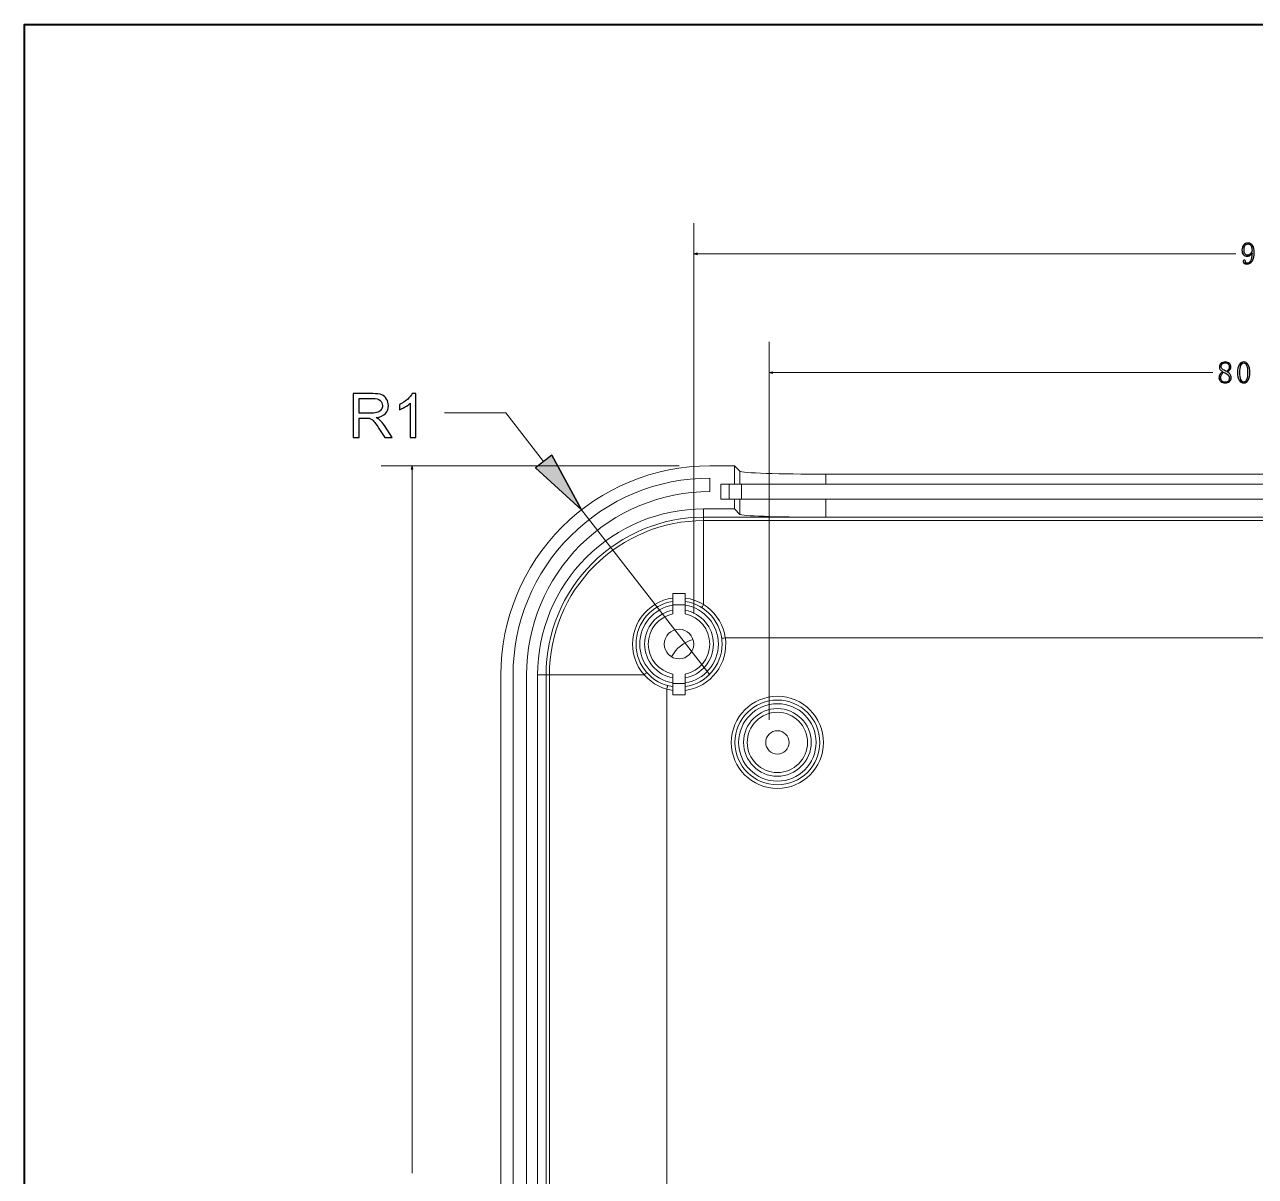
# Model space of a CAD drawing. Header units: millimetres. Extents: x -642 to 642, y -227 to 305.
# Drawn here: x 209.7 to 309.8, y -29.8 to 63.8 of the extents above; entities that cross this region are included whole.
import ezdxf

# ---------------------------------------------------------------- set-up
doc = ezdxf.new("R2010")
doc.units = ezdxf.units.MM
doc.header["$MEASUREMENT"] = 0
doc.layers.add('layer 1', color=7, linetype='Continuous')

msp = doc.modelspace()

# ---------------------------------------------------------------- hatches: boundary and pattern name
at = {"layer": 'layer 1', "true_color": 0xff0000}
h = msp.add_hatch(color=1, dxfattribs=at)
edge = h.paths.add_edge_path()
edge.add_spline(control_points=[(264.3716, 45.1296), (264.3716, 45.1296), (264.105, 45.2011), (264.105, 45.2011), (264.105, 45.2011), (264.3716, 45.2725), (264.3716, 45.2725), (264.3716, 45.2725), (264.3716, 45.1296), (264.3716, 45.1296)], knot_values=[0, 0, 0, 0, 0.33333333, 0.33333333, 0.33333333, 0.66666667, 0.66666667, 0.66666667, 1, 1, 1, 1], degree=3, periodic=1)
h = msp.add_hatch(color=1, dxfattribs=at)
edge = h.paths.add_edge_path()
edge.add_spline(control_points=[(270.4989, 35.4628), (270.4989, 35.4628), (270.2323, 35.5343), (270.2323, 35.5343), (270.2323, 35.5343), (270.4989, 35.6057), (270.4989, 35.6057), (270.4989, 35.6057), (270.4989, 35.4628), (270.4989, 35.4628)], knot_values=[0, 0, 0, 0, 0.33333333, 0.33333333, 0.33333333, 0.66666667, 0.66666667, 0.66666667, 1, 1, 1, 1], degree=3, periodic=1)
at = {"layer": 'layer 1', "true_color": 0x00ff00}
h = msp.add_hatch(color=3, dxfattribs=at)
edge = h.paths.add_edge_path()
edge.add_spline(control_points=[(254.9618, 24.3681), (254.9618, 24.3681), (251.2327, 27.8015), (251.2327, 27.8015), (251.2327, 27.8015), (252.5478, 28.8254), (252.5478, 28.8254), (252.5478, 28.8254), (254.9618, 24.3681), (254.9618, 24.3681)], knot_values=[0, 0, 0, 0, 0.5, 0.5, 0.5, 1, 1, 1, 6.06901561, 6.06901561, 6.06901561, 6.06901561], degree=3, periodic=1)
h = msp.add_hatch(color=3, dxfattribs=at)
edge = h.paths.add_edge_path()
edge.add_spline(control_points=[(252.5478, 28.8254), (252.5478, 28.8254), (254.9618, 24.3681), (254.9618, 24.3681), (254.9618, 24.3681), (252.5478, 28.8254), (252.5478, 28.8254)], knot_values=[0, 0, 0, 0, 0.5, 0.5, 0.5, 1, 1, 1, 1], degree=3, periodic=1)
at = {"layer": 'layer 1', "true_color": 0xff0000}
h = msp.add_hatch(color=1, dxfattribs=at)
edge = h.paths.add_edge_path()
edge.add_spline(control_points=[(241.2574, 27.6873), (241.2574, 27.6873), (241.186, 27.954), (241.186, 27.954), (241.186, 27.954), (241.1145, 27.6873), (241.1145, 27.6873), (241.1145, 27.6873), (241.2574, 27.6873), (241.2574, 27.6873)], knot_values=[0, 0, 0, 0, 0.33333333, 0.33333333, 0.33333333, 0.66666667, 0.66666667, 0.66666667, 1, 1, 1, 1], degree=3, periodic=1)
at = {"layer": 'layer 1', "true_color": 0x000000}
h = msp.add_hatch(color=18, dxfattribs=at)
edge = h.paths.add_edge_path()
edge.add_spline(control_points=[(254.9718, 24.3681), (254.9718, 24.3737), (254.9673, 24.3781), (254.9618, 24.3781), (254.9562, 24.3781), (254.9518, 24.3737), (254.9518, 24.3681), (254.9518, 24.3626), (254.9562, 24.3581), (254.9618, 24.3581), (254.9673, 24.3581), (254.9718, 24.3626), (254.9718, 24.3681)], knot_values=[0, 0, 0, 0, 0.25, 0.25, 0.25, 0.5, 0.5, 0.5, 0.75, 0.75, 0.75, 1, 1, 1, 1], degree=3, periodic=1)
h = msp.add_hatch(color=18, dxfattribs=at)
edge = h.paths.add_edge_path()
edge.add_spline(control_points=[(265.415, 10.954), (265.415, 10.9595), (265.4105, 10.964), (265.405, 10.964), (265.3995, 10.964), (265.395, 10.9595), (265.395, 10.954), (265.395, 10.9485), (265.3995, 10.944), (265.405, 10.944), (265.4105, 10.944), (265.415, 10.9485), (265.415, 10.954)], knot_values=[0, 0, 0, 0, 0.25, 0.25, 0.25, 0.5, 0.5, 0.5, 0.75, 0.75, 0.75, 1, 1, 1, 1], degree=3, periodic=1)

# ---------------------------------------------------------------- linework, layer by layer
at = {"layer": 'layer 1', "lineweight": 40}
msp.add_open_spline([(399.6741, 63.8482), (399.6741, 63.8482), (209.6741, 63.8482), (209.6741, 63.8482), (209.6741, 63.8482), (209.6741, -213.1518), (209.6741, -213.1518), (209.6741, -213.1518), (399.6741, -213.1518), (399.6741, -213.1518), (399.6741, -213.1518), (399.6741, 63.8482), (399.6741, 63.8482)], degree=3, knots=[0, 0, 0, 0, 0.25, 0.25, 0.25, 0.5, 0.5, 0.5, 0.75, 0.75, 0.75, 1, 1, 1, 1], dxfattribs=at)
at = {"layer": 'layer 1', "color": 1, "lineweight": 0}
for points in [[(264.105, 15.954), (264.105, 15.954), (264.105, 47.7011), (264.105, 47.7011)], [(264.105, 45.2011), (264.105, 45.2011), (308.1882, 45.2011), (308.1882, 45.2011)], [(270.2323, 7.2832), (270.2323, 7.2832), (270.2323, 38.0343), (270.2323, 38.0343)], [(270.2323, 35.5343), (270.2323, 35.5343), (306.3155, 35.5343), (306.3155, 35.5343)], [(243.8187, 32.2588), (243.8187, 32.2588), (248.8187, 32.2588), (248.8187, 32.2588)], [(248.8187, 32.2588), (248.8187, 32.2588), (251.8902, 28.3135), (251.8902, 28.3135)], [(262.905, 27.954), (262.905, 27.954), (238.686, 27.954), (238.686, 27.954)], [(241.186, -29.5963), (241.186, -29.5963), (241.186, 27.954), (241.186, 27.954)]]:
    msp.add_open_spline(points, degree=3, dxfattribs=at)
at = {"layer": 'layer 1', "color": 3}
for points, knots in [([(309.3688, 45.0841), (309.3034, 45.032), (309.2221, 45.0058), (309.1246, 45.0058), (308.9942, 45.0058), (308.89, 45.0466), (308.8121, 45.1278), (308.7338, 45.2091), (308.6946, 45.3412), (308.6946, 45.5233), (308.6946, 45.6795), (308.7371, 45.8099), (308.8217, 45.9141), (308.9063, 46.0183), (309.0267, 46.0703), (309.1829, 46.0703), (309.3459, 46.0703), (309.4729, 46.0053), (309.5638, 45.8749), (309.655, 45.7449), (309.7004, 45.5562), (309.7004, 45.3087), (309.7004, 45.0353), (309.6471, 44.8091), (309.5396, 44.6299), (309.4321, 44.4508), (309.2838, 44.3612), (309.095, 44.3612), (309.0104, 44.3612), (308.9371, 44.3808), (308.8754, 44.4199), (308.8138, 44.4591), (308.7825, 44.5112), (308.7825, 44.5762), (308.7825, 44.602), (308.7909, 44.6283), (308.8071, 44.6541), (308.8234, 44.6803), (308.8509, 44.6933), (308.89, 44.6933), (308.9292, 44.6933), (308.955, 44.6787), (308.9684, 44.6495), (308.9813, 44.6199), (308.9879, 44.5858), (308.9879, 44.547), (308.9879, 44.5208), (308.9909, 44.4995), (308.9975, 44.4833), (309.0042, 44.467), (309.0104, 44.4558), (309.0171, 44.4491), (309.0234, 44.4428), (309.035, 44.4378), (309.0513, 44.4345), (309.0675, 44.4312), (309.0854, 44.4295), (309.105, 44.4295), (309.2221, 44.4295), (309.3167, 44.4949), (309.3879, 44.6249), (309.4596, 44.7553), (309.5021, 44.9733), (309.515, 45.2791), (309.4825, 45.2012), (309.4338, 45.1362), (309.3688, 45.0841)], [0, 0, 0, 0, 0.04545455, 0.04545455, 0.04545455, 0.09090909, 0.09090909, 0.09090909, 0.13636364, 0.13636364, 0.13636364, 0.18181818, 0.18181818, 0.18181818, 0.22727273, 0.22727273, 0.22727273, 0.27272727, 0.27272727, 0.27272727, 0.31818182, 0.31818182, 0.31818182, 0.36363636, 0.36363636, 0.36363636, 0.40909091, 0.40909091, 0.40909091, 0.45454545, 0.45454545, 0.45454545, 0.5, 0.5, 0.5, 0.54545455, 0.54545455, 0.54545455, 0.59090909, 0.59090909, 0.59090909, 0.63636364, 0.63636364, 0.63636364, 0.68181818, 0.68181818, 0.68181818, 0.72727273, 0.72727273, 0.72727273, 0.77272727, 0.77272727, 0.77272727, 0.81818182, 0.81818182, 0.81818182, 0.86363636, 0.86363636, 0.86363636, 0.90909091, 0.90909091, 0.90909091, 0.95454545, 0.95454545, 0.95454545, 1, 1, 1, 1]), ([(308.9388, 45.8699), (308.8867, 45.782), (308.8609, 45.6699), (308.8609, 45.5333), (308.8609, 45.3899), (308.8884, 45.2808), (308.9438, 45.2062), (308.9992, 45.1312), (309.0692, 45.0937), (309.1538, 45.0937), (309.2513, 45.0937), (309.3359, 45.1395), (309.4075, 45.2303), (309.4792, 45.3216), (309.515, 45.4062), (309.515, 45.4845), (309.515, 45.6408), (309.4892, 45.7658), (309.4371, 45.8603), (309.385, 45.9549), (309.3004, 46.002), (309.1829, 46.002), (309.0725, 46.002), (308.9909, 45.9578), (308.9388, 45.8699)], [0, 0, 0, 0, 0.125, 0.125, 0.125, 0.25, 0.25, 0.25, 0.375, 0.375, 0.375, 0.5, 0.5, 0.5, 0.625, 0.625, 0.625, 0.75, 0.75, 0.75, 0.875, 0.875, 0.875, 1, 1, 1, 1]), ([(307.7402, 35.3877), (307.7923, 35.3098), (307.8182, 35.2252), (307.8182, 35.134), (307.8182, 35.0102), (307.7727, 34.906), (307.6815, 34.8215), (307.5902, 34.7369), (307.4698, 34.6944), (307.3202, 34.6944), (307.1836, 34.6944), (307.0661, 34.7369), (306.9686, 34.8215), (306.8711, 34.906), (306.8219, 35.004), (306.8219, 35.1144), (306.8219, 35.2252), (306.8498, 35.3194), (306.9052, 35.3977), (306.9602, 35.4756), (307.0402, 35.544), (307.1444, 35.6027), (307.0532, 35.6481), (306.9832, 35.7052), (306.9344, 35.7735), (306.8857, 35.8419), (306.8611, 35.9185), (306.8611, 36.0031), (306.8611, 36.114), (306.9036, 36.2081), (306.9882, 36.2865), (307.0727, 36.3644), (307.1898, 36.4035), (307.3398, 36.4035), (307.4765, 36.4035), (307.5869, 36.3644), (307.6715, 36.2865), (307.7565, 36.2081), (307.7986, 36.114), (307.7986, 36.0031), (307.7986, 35.9248), (307.7744, 35.8519), (307.7252, 35.7835), (307.6765, 35.7152), (307.6002, 35.6548), (307.4961, 35.6027), (307.6065, 35.5377), (307.6882, 35.466), (307.7402, 35.3877)], [0, 0, 0, 0, 0.0625, 0.0625, 0.0625, 0.125, 0.125, 0.125, 0.1875, 0.1875, 0.1875, 0.25, 0.25, 0.25, 0.3125, 0.3125, 0.3125, 0.375, 0.375, 0.375, 0.4375, 0.4375, 0.4375, 0.5, 0.5, 0.5, 0.5625, 0.5625, 0.5625, 0.625, 0.625, 0.625, 0.6875, 0.6875, 0.6875, 0.75, 0.75, 0.75, 0.8125, 0.8125, 0.8125, 0.875, 0.875, 0.875, 0.9375, 0.9375, 0.9375, 1, 1, 1, 1]), ([(307.6032, 35.7881), (307.6423, 35.8469), (307.6619, 35.9152), (307.6619, 35.9935), (307.6619, 36.0844), (307.6361, 36.1644), (307.584, 36.2327), (307.5319, 36.301), (307.4502, 36.3352), (307.3398, 36.3352), (307.2161, 36.3352), (307.1282, 36.3027), (307.0761, 36.2373), (307.024, 36.1723), (306.9977, 36.104), (306.9977, 36.0323), (306.9977, 35.9606), (307.0352, 35.8906), (307.1102, 35.8223), (307.1848, 35.754), (307.2907, 35.694), (307.4277, 35.6419), (307.5057, 35.681), (307.5644, 35.7298), (307.6032, 35.7881)], [0, 0, 0, 0, 0.125, 0.125, 0.125, 0.25, 0.25, 0.25, 0.375, 0.375, 0.375, 0.5, 0.5, 0.5, 0.625, 0.625, 0.625, 0.75, 0.75, 0.75, 0.875, 0.875, 0.875, 1, 1, 1, 1]), ([(309.1961, 34.924), (309.1015, 34.771), (308.9827, 34.6944), (308.8398, 34.6944), (308.6965, 34.6944), (308.5761, 34.7694), (308.4782, 34.919), (308.3807, 35.069), (308.3319, 35.2806), (308.3319, 35.554), (308.3319, 35.8077), (308.379, 36.0127), (308.4736, 36.169), (308.5677, 36.3252), (308.6898, 36.4035), (308.8398, 36.4035), (308.9827, 36.4035), (309.1015, 36.3285), (309.1961, 36.179), (309.2907, 36.029), (309.3377, 35.8206), (309.3377, 35.554), (309.3377, 35.2869), (309.2907, 35.0769), (309.1961, 34.924)], [0, 0, 0, 0, 0.125, 0.125, 0.125, 0.25, 0.25, 0.25, 0.375, 0.375, 0.375, 0.5, 0.5, 0.5, 0.625, 0.625, 0.625, 0.75, 0.75, 0.75, 0.875, 0.875, 0.875, 1, 1, 1, 1]), ([(309.074, 36.1152), (309.0219, 36.2552), (308.944, 36.3252), (308.8398, 36.3252), (308.7486, 36.3252), (308.6719, 36.2552), (308.6102, 36.1152), (308.5482, 35.9756), (308.5173, 35.7881), (308.5173, 35.554), (308.5173, 35.3065), (308.5482, 35.1144), (308.6102, 34.9777), (308.6719, 34.841), (308.7486, 34.7727), (308.8398, 34.7727), (308.9373, 34.7727), (309.014, 34.841), (309.069, 34.9777), (309.1244, 35.1144), (309.1523, 35.3065), (309.1523, 35.554), (309.1523, 35.7881), (309.1261, 35.9756), (309.074, 36.1152)], [0, 0, 0, 0, 0.125, 0.125, 0.125, 0.25, 0.25, 0.25, 0.375, 0.375, 0.375, 0.5, 0.5, 0.5, 0.625, 0.625, 0.625, 0.75, 0.75, 0.75, 0.875, 0.875, 0.875, 1, 1, 1, 1]), ([(307.0223, 35.3685), (306.9798, 35.2902), (306.959, 35.2056), (306.959, 35.1144), (306.959, 35.0102), (306.9932, 34.9256), (307.0615, 34.8606), (307.1298, 34.7956), (307.2161, 34.7627), (307.3202, 34.7627), (307.444, 34.7627), (307.5332, 34.7956), (307.5886, 34.8606), (307.644, 34.9256), (307.6715, 35.0069), (307.6715, 35.1048), (307.6715, 35.1894), (307.6327, 35.2706), (307.5544, 35.349), (307.4765, 35.4269), (307.359, 35.4985), (307.2027, 35.5635), (307.1248, 35.5115), (307.0644, 35.4465), (307.0223, 35.3685)], [0, 0, 0, 0, 0.125, 0.125, 0.125, 0.25, 0.25, 0.25, 0.375, 0.375, 0.375, 0.5, 0.5, 0.5, 0.625, 0.625, 0.625, 0.75, 0.75, 0.75, 0.875, 0.875, 0.875, 1, 1, 1, 1]), ([(236.4085, 30.2473), (236.4085, 30.2473), (236.4085, 33.8273), (236.4085, 33.8273), (236.4085, 33.8273), (237.9952, 33.8273), (237.9952, 33.8273), (238.3143, 33.8273), (238.5568, 33.7948), (238.7227, 33.7306), (238.8885, 33.6665), (239.021, 33.5531), (239.1202, 33.3906), (239.2193, 33.2281), (239.2685, 33.0481), (239.2685, 32.8515), (239.2685, 32.5973), (239.186, 32.3831), (239.0218, 32.209), (238.8577, 32.0348), (238.6043, 31.9248), (238.261, 31.8773), (238.3868, 31.8173), (238.4818, 31.7573), (238.5468, 31.699), (238.6852, 31.5723), (238.816, 31.4131), (238.9385, 31.2223), (238.9385, 31.2223), (239.5577, 30.2473), (239.5577, 30.2473), (239.5577, 30.2473), (238.966, 30.2473), (238.966, 30.2473), (238.966, 30.2473), (238.4927, 30.9923), (238.4927, 30.9923), (238.3552, 31.2081), (238.241, 31.3723), (238.1518, 31.4865), (238.0618, 31.6006), (237.9818, 31.6798), (237.911, 31.7256), (237.841, 31.7706), (237.7685, 31.8023), (237.6952, 31.8206), (237.6418, 31.8315), (237.5543, 31.8373), (237.4318, 31.8373), (237.4318, 31.8373), (236.8835, 31.8373), (236.8835, 31.8373), (236.8835, 31.8373), (236.8835, 30.2473), (236.8835, 30.2473), (236.8835, 30.2473), (236.4085, 30.2473), (236.4085, 30.2473)], [0, 0, 0, 0, 0.05263158, 0.05263158, 0.05263158, 0.10526316, 0.10526316, 0.10526316, 0.15789474, 0.15789474, 0.15789474, 0.21052632, 0.21052632, 0.21052632, 0.26315789, 0.26315789, 0.26315789, 0.31578947, 0.31578947, 0.31578947, 0.36842105, 0.36842105, 0.36842105, 0.42105263, 0.42105263, 0.42105263, 0.47368421, 0.47368421, 0.47368421, 0.52631579, 0.52631579, 0.52631579, 0.57894737, 0.57894737, 0.57894737, 0.63157895, 0.63157895, 0.63157895, 0.68421053, 0.68421053, 0.68421053, 0.73684211, 0.73684211, 0.73684211, 0.78947368, 0.78947368, 0.78947368, 0.84210526, 0.84210526, 0.84210526, 0.89473684, 0.89473684, 0.89473684, 0.94736842, 0.94736842, 0.94736842, 1, 1, 1, 1]), ([(236.8835, 32.2473), (236.8835, 32.2473), (237.9002, 32.2473), (237.9002, 32.2473), (238.1168, 32.2473), (238.2852, 32.2698), (238.4068, 32.3148), (238.5285, 32.359), (238.621, 32.4306), (238.6835, 32.5298), (238.7468, 32.6281), (238.7785, 32.7348), (238.7785, 32.8506), (238.7785, 33.0198), (238.7177, 33.1598), (238.5952, 33.269), (238.4727, 33.3781), (238.2793, 33.4323), (238.0152, 33.4323), (238.0152, 33.4323), (236.8835, 33.4323), (236.8835, 33.4323), (236.8835, 33.4323), (236.8835, 32.2473), (236.8835, 32.2473)], [0, 0, 0, 0, 0.125, 0.125, 0.125, 0.25, 0.25, 0.25, 0.375, 0.375, 0.375, 0.5, 0.5, 0.5, 0.625, 0.625, 0.625, 0.75, 0.75, 0.75, 0.875, 0.875, 0.875, 1, 1, 1, 1]), ([(241.4843, 30.2473), (241.4843, 30.2473), (241.0443, 30.2473), (241.0443, 30.2473), (241.0443, 30.2473), (241.0443, 33.049), (241.0443, 33.049), (240.9385, 32.9473), (240.7993, 32.8465), (240.6276, 32.7456), (240.456, 32.6448), (240.301, 32.569), (240.1643, 32.519), (240.1643, 32.519), (240.1643, 32.944), (240.1643, 32.944), (240.4101, 33.059), (240.6251, 33.199), (240.8093, 33.364), (240.9935, 33.5281), (241.1243, 33.6873), (241.201, 33.8423), (241.201, 33.8423), (241.4843, 33.8423), (241.4843, 33.8423), (241.4843, 33.8423), (241.4843, 30.2473), (241.4843, 30.2473)], [0, 0, 0, 0, 0.11111111, 0.11111111, 0.11111111, 0.22222222, 0.22222222, 0.22222222, 0.33333333, 0.33333333, 0.33333333, 0.44444444, 0.44444444, 0.44444444, 0.55555556, 0.55555556, 0.55555556, 0.66666667, 0.66666667, 0.66666667, 0.77777778, 0.77777778, 0.77777778, 0.88888889, 0.88888889, 0.88888889, 1, 1, 1, 1]), ([(254.9618, 24.3681), (254.9618, 24.3681), (251.2327, 27.8015), (251.2327, 27.8015), (251.2327, 27.8015), (252.5478, 28.8254), (252.5478, 28.8254), (252.5478, 28.8254), (254.9618, 24.3681), (254.9618, 24.3681)], [0, 0, 0, 0, 0.5, 0.5, 0.5, 1, 1, 1, 6.06901561, 6.06901561, 6.06901561, 6.06901561]), ([(252.5478, 28.8254), (252.5478, 28.8254), (254.9618, 24.3681), (254.9618, 24.3681), (254.9618, 24.3681), (252.5478, 28.8254), (252.5478, 28.8254)], [0, 0, 0, 0, 0.5, 0.5, 0.5, 1, 1, 1, 1])]:
    msp.add_open_spline(points, degree=3, knots=knots, dxfattribs=at)
at = {"layer": 'layer 1', "color": 1, "lineweight": 0}
for points in [[(264.3716, 45.1296), (264.3716, 45.1296), (264.105, 45.2011), (264.105, 45.2011), (264.105, 45.2011), (264.3716, 45.2725), (264.3716, 45.2725), (264.3716, 45.2725), (264.3716, 45.1296), (264.3716, 45.1296)], [(270.4989, 35.4628), (270.4989, 35.4628), (270.2323, 35.5343), (270.2323, 35.5343), (270.2323, 35.5343), (270.4989, 35.6057), (270.4989, 35.6057), (270.4989, 35.6057), (270.4989, 35.4628), (270.4989, 35.4628)], [(241.2574, 27.6873), (241.2574, 27.6873), (241.186, 27.954), (241.186, 27.954), (241.186, 27.954), (241.1145, 27.6873), (241.1145, 27.6873), (241.1145, 27.6873), (241.2574, 27.6873), (241.2574, 27.6873)]]:
    msp.add_open_spline(points, degree=3, knots=[0, 0, 0, 0, 0.33333333, 0.33333333, 0.33333333, 0.66666667, 0.66666667, 0.66666667, 1, 1, 1, 1], dxfattribs=at)
at = {"layer": 'layer 1', "color": 3, "lineweight": 20}
for points, knots in [([(254.9618, 24.3681), (254.9618, 24.3681), (251.2327, 27.8015), (251.2327, 27.8015), (251.2327, 27.8015), (252.5478, 28.8254), (252.5478, 28.8254)], [0, 0, 0, 0, 0.5, 0.5, 0.5, 1, 1, 1, 1]), ([(252.5478, 28.8254), (252.5478, 28.8254), (254.9618, 24.3681), (254.9618, 24.3681), (254.9618, 24.3681), (252.5478, 28.8254), (252.5478, 28.8254)], [0, 0, 0, 0, 1, 1, 1, 6.06901561, 6.06901561, 6.06901561, 6.06901561])]:
    msp.add_open_spline(points, degree=3, knots=knots, dxfattribs=at)
at = {"layer": 'layer 1', "lineweight": 9}
for points, knots in [([(265.405, 27.954), (260.8963, 27.954), (256.5723, 26.163), (253.3842, 22.9748), (250.1961, 19.7867), (248.405, 15.4627), (248.405, 10.954)], [0, 0, 0, 0, 0.5, 0.5, 0.5, 1, 1, 1, 1]), ([(265.405, 26.954), (261.1616, 26.954), (257.0919, 25.2683), (254.0913, 22.2677), (251.0907, 19.2671), (249.405, 15.1975), (249.405, 10.954)], [0, 0, 0, 0, 0.5, 0.5, 0.5, 1, 1, 1, 1]), ([(265.405, 25.854), (261.4533, 25.854), (257.6634, 24.2842), (254.8691, 21.4899), (252.0748, 18.6956), (250.505, 14.9057), (250.505, 10.954)], [0, 0, 0, 0, 0.5, 0.5, 0.5, 1, 1, 1, 1]), ([(264.905, 24.454), (261.3246, 24.454), (257.8908, 23.0317), (255.3591, 20.5), (252.8273, 17.9682), (251.405, 14.5344), (251.405, 10.954)], [0, 0, 0, 0, 0.5, 0.5, 0.5, 1, 1, 1, 1]), ([(254.9718, 24.3681), (254.9718, 24.3737), (254.9673, 24.3781), (254.9618, 24.3781), (254.9562, 24.3781), (254.9518, 24.3737), (254.9518, 24.3681), (254.9518, 24.3626), (254.9562, 24.3581), (254.9618, 24.3581), (254.9673, 24.3581), (254.9718, 24.3626), (254.9718, 24.3681)], [0, 0, 0, 0, 0.25, 0.25, 0.25, 0.5, 0.5, 0.5, 0.75, 0.75, 0.75, 1, 1, 1, 1]), ([(347.433, 23.7736), (347.433, 23.7736), (274.6086, 23.773), (274.6086, 23.773), (274.6086, 23.773), (274.377, 23.7736), (274.377, 23.7736)], [0, 0, 0, 0, 0.5, 0.5, 0.5, 1, 1, 1, 1]), ([(262.405, 16.9181), (260.683, 16.6696), (259.405, 15.1939), (259.405, 13.454), (259.405, 11.7142), (260.683, 10.2385), (262.405, 9.9899)], [0, 0, 0, 0, 0.5, 0.5, 0.5, 1, 1, 1, 1]), ([(263.405, 9.9899), (265.127, 10.2385), (266.405, 11.7142), (266.405, 13.454), (266.405, 15.1939), (265.127, 16.6696), (263.405, 16.9181)], [0, 0, 0, 0, 0.5, 0.5, 0.5, 1, 1, 1, 1]), ([(262.405, 15.9035), (261.241, 15.6659), (260.405, 14.642), (260.405, 13.454), (260.405, 12.266), (261.241, 11.2421), (262.405, 11.0045)], [0, 0, 0, 0, 0.5, 0.5, 0.5, 1, 1, 1, 1]), ([(263.405, 11.0045), (264.569, 11.2421), (265.405, 12.266), (265.405, 13.454), (265.405, 14.642), (264.569, 15.6659), (263.405, 15.9035)], [0, 0, 0, 0, 0.5, 0.5, 0.5, 1, 1, 1, 1]), ([(264.105, 13.454), (264.105, 14.1168), (263.5678, 14.654), (262.905, 14.654), (262.2423, 14.654), (261.705, 14.1168), (261.705, 13.454), (261.705, 12.7913), (262.2423, 12.254), (262.905, 12.254), (263.5678, 12.254), (264.105, 12.7913), (264.105, 13.454)], [0, 0, 0, 0, 0.25, 0.25, 0.25, 0.5, 0.5, 0.5, 0.75, 0.75, 0.75, 1, 1, 1, 1]), ([(266.3732, 13.9251), (266.3732, 13.9251), (266.3792, 13.9236), (266.3792, 13.9236), (266.3792, 13.9236), (266.3963, 13.9238), (266.3963, 13.9238), (266.3963, 13.9238), (266.4239, 13.9256), (266.4239, 13.9256), (266.4239, 13.9256), (266.4607, 13.9289), (266.4607, 13.9289), (266.4607, 13.9289), (266.5055, 13.9336), (266.5055, 13.9336), (266.5055, 13.9336), (266.5567, 13.9395), (266.5567, 13.9395), (266.5567, 13.9395), (266.672, 13.954), (266.672, 13.954)], [0, 0, 0, 0, 0.14285714, 0.14285714, 0.14285714, 0.28571429, 0.28571429, 0.28571429, 0.42857143, 0.42857143, 0.42857143, 0.57142857, 0.57142857, 0.57142857, 0.71428571, 0.71428571, 0.71428571, 0.85714286, 0.85714286, 0.85714286, 1, 1, 1, 1]), ([(261.9058, 9.794), (261.9058, 9.794), (261.9193, 9.8436), (261.9193, 9.8436), (261.9193, 9.8436), (261.932, 9.8916), (261.932, 9.8916), (261.932, 9.8916), (261.9436, 9.9366), (261.9436, 9.9366), (261.9436, 9.9366), (261.9537, 9.9773), (261.9537, 9.9773), (261.9537, 9.9773), (261.962, 10.0125), (261.962, 10.0125), (261.962, 10.0125), (261.9683, 10.0411), (261.9683, 10.0411), (261.9683, 10.0411), (261.9724, 10.0623), (261.9724, 10.0623), (261.9724, 10.0623), (261.9741, 10.0755), (261.9741, 10.0755), (261.9741, 10.0755), (261.9735, 10.0803), (261.9735, 10.0803)], [0, 0, 0, 0, 0.11111111, 0.11111111, 0.11111111, 0.22222222, 0.22222222, 0.22222222, 0.33333333, 0.33333333, 0.33333333, 0.44444444, 0.44444444, 0.44444444, 0.55555556, 0.55555556, 0.55555556, 0.66666667, 0.66666667, 0.66666667, 0.77777778, 0.77777778, 0.77777778, 0.88888889, 0.88888889, 0.88888889, 1, 1, 1, 1]), ([(265.415, 10.954), (265.415, 10.9595), (265.4105, 10.964), (265.405, 10.964), (265.3995, 10.964), (265.395, 10.9595), (265.395, 10.954), (265.395, 10.9485), (265.3995, 10.944), (265.405, 10.944), (265.4105, 10.944), (265.415, 10.9485), (265.415, 10.954)], [0, 0, 0, 0, 0.25, 0.25, 0.25, 0.5, 0.5, 0.5, 0.75, 0.75, 0.75, 1, 1, 1, 1]), ([(261.905, 9.788), (261.905, 9.788), (261.9051, 9.7901), (261.9051, 9.7901), (261.9051, 9.7901), (261.9054, 9.7921), (261.9054, 9.7921), (261.9054, 9.7921), (261.9058, 9.794), (261.9058, 9.794)], [0, 0, 0, 0, 0.33333333, 0.33333333, 0.33333333, 0.66666667, 0.66666667, 0.66666667, 1, 1, 1, 1]), ([(274.355, 5.454), (274.355, 7.3594), (272.8104, 8.904), (270.905, 8.904), (268.9996, 8.904), (267.455, 7.3594), (267.455, 5.454), (267.455, 3.5487), (268.9996, 2.004), (270.905, 2.004), (272.8104, 2.004), (274.355, 3.5486), (274.355, 5.454)], [0, 0, 0, 0, 0.25, 0.25, 0.25, 0.5, 0.5, 0.5, 0.75, 0.75, 0.75, 1, 1, 1, 1]), ([(273.355, 5.454), (273.355, 6.8071), (272.2581, 7.904), (270.905, 7.904), (269.5519, 7.904), (268.455, 6.8071), (268.455, 5.454), (268.455, 4.1009), (269.5519, 3.004), (270.905, 3.004), (272.2581, 3.004), (273.355, 4.1009), (273.355, 5.454)], [0, 0, 0, 0, 0.25, 0.25, 0.25, 0.5, 0.5, 0.5, 0.75, 0.75, 0.75, 1, 1, 1, 1]), ([(271.855, 5.454), (271.855, 5.9787), (271.4297, 6.404), (270.905, 6.404), (270.3803, 6.404), (269.955, 5.9787), (269.955, 5.454), (269.955, 4.9294), (270.3803, 4.504), (270.905, 4.504), (271.4297, 4.504), (271.855, 4.9293), (271.855, 5.454)], [0, 0, 0, 0, 0.25, 0.25, 0.25, 0.5, 0.5, 0.5, 0.75, 0.75, 0.75, 1, 1, 1, 1])]:
    msp.add_open_spline(points, degree=3, knots=knots, dxfattribs=at)
for points in [[(267.405, 27.954), (267.405, 27.954), (265.405, 27.954), (265.405, 27.954)], [(267.405, 27.954), (267.405, 27.954), (267.405, 26.454), (267.405, 26.454)], [(267.405, 27.954), (267.405, 27.954), (267.8501, 27.509), (267.8501, 27.509)], [(267.8501, 27.509), (267.9817, 27.3774), (271.0749, 27.2731), (274.8458, 27.2731)], [(346.9642, 27.2731), (346.9642, 27.2731), (274.8458, 27.2731), (274.8458, 27.2731)], [(265.405, 25.854), (265.405, 25.854), (265.405, 26.954), (265.405, 26.954)], [(266.305, 26.454), (266.305, 26.454), (266.305, 25.254), (266.305, 25.254)], [(355.505, 26.454), (355.505, 26.454), (266.305, 26.454), (266.305, 26.454)], [(266.305, 25.254), (266.305, 25.254), (355.505, 25.254), (355.505, 25.254)], [(267.405, 25.254), (267.405, 25.254), (267.405, 24.454), (267.405, 24.454)], [(267.405, 24.454), (267.405, 24.454), (264.905, 24.454), (264.905, 24.454)], [(267.405, 24.454), (267.405, 24.454), (267.8501, 24.009), (267.8501, 24.009)], [(267.8501, 24.009), (267.9754, 23.8837), (270.7948, 23.782), (274.377, 23.7736)], [(263.405, 17.5718), (263.405, 17.5718), (262.405, 17.5706), (262.405, 17.5706)], [(262.405, 15.9035), (262.405, 15.9035), (262.405, 17.5706), (262.405, 17.5706)], [(263.405, 15.9035), (263.405, 15.9035), (263.405, 17.5718), (263.405, 17.5718)], [(262.405, 16.654), (262.405, 16.654), (263.405, 16.654), (263.405, 16.654)], [(264.0452, 13.8282), (263.3013, 13.6056), (262.6727, 13.1034), (262.2915, 12.4269)], [(266.672, 13.954), (266.672, 13.954), (355.1381, 13.954), (355.1381, 13.954)], [(248.405, 10.954), (248.405, 10.954), (248.405, -80.046), (248.405, -80.046)], [(249.405, 10.954), (249.405, 10.954), (249.405, -80.046), (249.405, -80.046)], [(250.505, -80.046), (250.505, -80.046), (250.505, 10.954), (250.505, 10.954)], [(251.405, 10.954), (251.405, 10.954), (251.405, -80.046), (251.405, -80.046)], [(262.405, 11.0045), (262.405, 11.0045), (262.405, 9.3212), (262.405, 9.3212)], [(262.405, 10.254), (262.405, 10.254), (263.405, 10.254), (263.405, 10.254)], [(263.405, 9.3212), (263.405, 9.3212), (263.405, 11.0045), (263.405, 11.0045)], [(261.905, -78.8799), (261.905, -78.8799), (261.905, 9.788), (261.905, 9.788)], [(262.405, 9.3212), (262.405, 9.3212), (263.405, 9.3212), (263.405, 9.3212)]]:
    msp.add_open_spline(points, degree=3, dxfattribs=at)
at = {"layer": 'layer 1', "color": 9, "lineweight": 9}
for points in [[(267.8501, 27.509), (267.8501, 27.509), (267.8501, 26.454), (267.8501, 26.454)], [(274.8458, 27.2731), (274.8458, 27.2731), (274.8458, 26.454), (274.8458, 26.454)], [(266.9907, 25.254), (266.9907, 25.254), (266.9907, 26.454), (266.9907, 26.454)], [(267.9901, 25.254), (267.9901, 25.254), (267.9901, 26.454), (267.9901, 26.454)], [(267.8501, 25.254), (267.8501, 25.254), (267.8501, 24.009), (267.8501, 24.009)], [(274.8458, 25.254), (274.8458, 25.254), (274.8458, 23.7727), (274.8458, 23.7727)], [(264.905, 16.6623), (264.905, 16.6623), (264.905, 24.454), (264.905, 24.454)], [(264.905, 23.7736), (264.905, 23.7736), (274.377, 23.7736), (274.377, 23.7736)], [(264.905, 23.4966), (264.905, 23.4966), (356.905, 23.4966), (356.905, 23.4966)], [(263.405, 9.6871), (265.4854, 9.9632), (266.9481, 11.8736), (266.672, 13.954)], [(251.405, 10.954), (251.405, 10.954), (260.066, 10.954), (260.066, 10.954)], [(252.0854, -80.046), (252.0854, -80.046), (252.0854, 10.954), (252.0854, 10.954)], [(252.3624, -80.046), (252.3624, -80.046), (252.3624, 10.954), (252.3624, 10.954)], [(261.905, 9.788), (262.0692, 9.7432), (262.2363, 9.7095), (262.405, 9.6871)]]:
    msp.add_open_spline(points, degree=3, dxfattribs=at)
at = {"layer": 'layer 1', "color": 3, "lineweight": 0}
msp.add_open_spline([(265.405, 10.954), (265.405, 10.954), (254.9618, 24.3681), (254.9618, 24.3681)], degree=3, dxfattribs=at)
at = {"layer": 'layer 1', "color": 9, "lineweight": 9}
for points, knots in [([(264.905, 23.7736), (261.505, 23.7736), (258.2443, 22.423), (255.8402, 20.0188), (253.4361, 17.6147), (252.0854, 14.354), (252.0854, 10.954)], [0, 0, 0, 0, 0.5, 0.5, 0.5, 1, 1, 1, 1]), ([(264.905, 23.4966), (261.5785, 23.4966), (258.3883, 22.1751), (256.0361, 19.823), (253.6839, 17.4708), (252.3624, 14.2805), (252.3624, 10.954)], [0, 0, 0, 0, 0.5, 0.5, 0.5, 1, 1, 1, 1]), ([(259.1259, 13.445), (259.1259, 13.445), (259.1454, 13.8336), (259.1454, 13.8336), (259.1454, 13.8336), (259.2046, 14.2176), (259.2046, 14.2176), (259.2046, 14.2176), (259.303, 14.5938), (259.303, 14.5938), (259.303, 14.5938), (259.4394, 14.9577), (259.4394, 14.9577), (259.4394, 14.9577), (259.6123, 15.3055), (259.6123, 15.3055), (259.6123, 15.3055), (259.8201, 15.6339), (259.8201, 15.6339), (259.8201, 15.6339), (260.0601, 15.9388), (260.0601, 15.9388), (260.0601, 15.9388), (260.3302, 16.2177), (260.3302, 16.2177), (260.3302, 16.2177), (260.6277, 16.4675), (260.6277, 16.4675), (260.6277, 16.4675), (260.9488, 16.6853), (260.9488, 16.6853), (260.9488, 16.6853), (261.2911, 16.8692), (261.2911, 16.8692), (261.2911, 16.8692), (261.6503, 17.017), (261.6503, 17.017), (261.6503, 17.017), (262.0229, 17.1272), (262.0229, 17.1272), (262.0229, 17.1272), (262.405, 17.1987), (262.405, 17.1987)], [0, 0, 0, 0, 0.07142857, 0.07142857, 0.07142857, 0.14285714, 0.14285714, 0.14285714, 0.21428571, 0.21428571, 0.21428571, 0.28571429, 0.28571429, 0.28571429, 0.35714286, 0.35714286, 0.35714286, 0.42857143, 0.42857143, 0.42857143, 0.5, 0.5, 0.5, 0.57142857, 0.57142857, 0.57142857, 0.64285714, 0.64285714, 0.64285714, 0.71428571, 0.71428571, 0.71428571, 0.78571429, 0.78571429, 0.78571429, 0.85714286, 0.85714286, 0.85714286, 0.92857143, 0.92857143, 0.92857143, 1, 1, 1, 1]), ([(263.405, 17.1995), (263.405, 17.1995), (263.7993, 17.1258), (263.7993, 17.1258), (263.7993, 17.1258), (264.1835, 17.0108), (264.1835, 17.0108), (264.1835, 17.0108), (264.5534, 16.8558), (264.5534, 16.8558), (264.5534, 16.8558), (264.905, 16.6623), (264.905, 16.6623)], [0, 0, 0, 0, 0.25, 0.25, 0.25, 0.5, 0.5, 0.5, 0.75, 0.75, 0.75, 1, 1, 1, 1]), ([(262.405, 16.6147), (260.8501, 16.3687), (259.705, 15.0283), (259.705, 13.454), (259.705, 11.8797), (260.8501, 10.5393), (262.405, 10.2933)], [0, 0, 0, 0, 0.5, 0.5, 0.5, 1, 1, 1, 1]), ([(262.405, 16.209), (261.0732, 15.9673), (260.105, 14.8076), (260.105, 13.454), (260.105, 12.1005), (261.0732, 10.9407), (262.405, 10.699)], [0, 0, 0, 0, 0.5, 0.5, 0.5, 1, 1, 1, 1]), ([(263.405, 10.2933), (264.96, 10.5393), (266.105, 11.8797), (266.105, 13.454), (266.105, 15.0283), (264.96, 16.3687), (263.405, 16.6147)], [0, 0, 0, 0, 0.5, 0.5, 0.5, 1, 1, 1, 1]), ([(263.405, 10.699), (264.7368, 10.9407), (265.705, 12.1005), (265.705, 13.454), (265.705, 14.8076), (264.7368, 15.9673), (263.405, 16.209)], [0, 0, 0, 0, 0.5, 0.5, 0.5, 1, 1, 1, 1]), ([(264.905, 16.6623), (264.905, 16.6623), (264.8712, 16.6086), (264.8712, 16.6086), (264.8712, 16.6086), (264.839, 16.5584), (264.839, 16.5584), (264.839, 16.5584), (264.8098, 16.514), (264.8098, 16.514), (264.8098, 16.514), (264.785, 16.4776), (264.785, 16.4776), (264.785, 16.4776), (264.7658, 16.4507), (264.7658, 16.4507), (264.7658, 16.4507), (264.7529, 16.4346), (264.7529, 16.4346), (264.7529, 16.4346), (264.7471, 16.43), (264.7471, 16.43)], [0, 0, 0, 0, 0.14285714, 0.14285714, 0.14285714, 0.28571429, 0.28571429, 0.28571429, 0.42857143, 0.42857143, 0.42857143, 0.57142857, 0.57142857, 0.57142857, 0.71428571, 0.71428571, 0.71428571, 0.85714286, 0.85714286, 0.85714286, 1, 1, 1, 1]), ([(264.905, 16.6623), (264.905, 16.6623), (265.2211, 16.4438), (265.2211, 16.4438), (265.2211, 16.4438), (265.5004, 16.2069), (265.5004, 16.2069), (265.5004, 16.2069), (265.7561, 15.9435), (265.7561, 15.9435), (265.7561, 15.9435), (265.985, 15.6569), (265.985, 15.6569), (265.985, 15.6569), (266.1854, 15.3493), (266.1854, 15.3493), (266.1854, 15.3493), (266.3555, 15.0231), (266.3555, 15.0231), (266.3555, 15.0231), (266.4932, 14.6822), (266.4932, 14.6822), (266.4932, 14.6822), (266.5969, 14.3311), (266.5969, 14.3311), (266.5969, 14.3311), (266.6689, 13.954), (266.6689, 13.954)], [0, 0, 0, 0, 0.11111111, 0.11111111, 0.11111111, 0.22222222, 0.22222222, 0.22222222, 0.33333333, 0.33333333, 0.33333333, 0.44444444, 0.44444444, 0.44444444, 0.55555556, 0.55555556, 0.55555556, 0.66666667, 0.66666667, 0.66666667, 0.77777778, 0.77777778, 0.77777778, 0.88888889, 0.88888889, 0.88888889, 1, 1, 1, 1]), ([(260.066, 10.954), (260.066, 10.954), (259.8251, 11.2587), (259.8251, 11.2587), (259.8251, 11.2587), (259.6166, 11.5867), (259.6166, 11.5867), (259.6166, 11.5867), (259.4431, 11.9337), (259.4431, 11.9337), (259.4431, 11.9337), (259.3058, 12.2973), (259.3058, 12.2973), (259.3058, 12.2973), (259.2066, 12.6727), (259.2066, 12.6727), (259.2066, 12.6727), (259.1465, 13.0559), (259.1465, 13.0559), (259.1465, 13.0559), (259.1259, 13.445), (259.1259, 13.445)], [0, 0, 0, 0, 0.14285714, 0.14285714, 0.14285714, 0.28571429, 0.28571429, 0.28571429, 0.42857143, 0.42857143, 0.42857143, 0.57142857, 0.57142857, 0.57142857, 0.71428571, 0.71428571, 0.71428571, 0.85714286, 0.85714286, 0.85714286, 1, 1, 1, 1]), ([(260.066, 10.954), (260.066, 10.954), (260.1137, 10.9964), (260.1137, 10.9964), (260.1137, 10.9964), (260.1582, 11.0369), (260.1582, 11.0369), (260.1582, 11.0369), (260.1973, 11.0735), (260.1973, 11.0735), (260.1973, 11.0735), (260.2292, 11.1045), (260.2292, 11.1045), (260.2292, 11.1045), (260.2525, 11.1285), (260.2525, 11.1285), (260.2525, 11.1285), (260.266, 11.1444), (260.266, 11.1444), (260.266, 11.1444), (260.2691, 11.1514), (260.2691, 11.1514)], [0, 0, 0, 0, 0.14285714, 0.14285714, 0.14285714, 0.28571429, 0.28571429, 0.28571429, 0.42857143, 0.42857143, 0.42857143, 0.57142857, 0.57142857, 0.57142857, 0.71428571, 0.71428571, 0.71428571, 0.85714286, 0.85714286, 0.85714286, 1, 1, 1, 1]), ([(261.9058, 9.794), (261.9058, 9.794), (261.5644, 9.907), (261.5644, 9.907), (261.5644, 9.907), (261.2358, 10.0515), (261.2358, 10.0515), (261.2358, 10.0515), (260.9223, 10.2264), (260.9223, 10.2264), (260.9223, 10.2264), (260.6273, 10.4295), (260.6273, 10.4295), (260.6273, 10.4295), (260.3411, 10.6703), (260.3411, 10.6703), (260.3411, 10.6703), (260.066, 10.954), (260.066, 10.954)], [0, 0, 0, 0, 0.16666667, 0.16666667, 0.16666667, 0.33333333, 0.33333333, 0.33333333, 0.5, 0.5, 0.5, 0.66666667, 0.66666667, 0.66666667, 0.83333333, 0.83333333, 0.83333333, 1, 1, 1, 1]), ([(274.655, 5.454), (274.655, 7.5251), (272.9761, 9.204), (270.905, 9.204), (268.834, 9.204), (267.155, 7.5251), (267.155, 5.454), (267.155, 3.383), (268.8339, 1.704), (270.905, 1.704), (272.9761, 1.704), (274.655, 3.3829), (274.655, 5.454)], [0, 0, 0, 0, 0.25, 0.25, 0.25, 0.5, 0.5, 0.5, 0.75, 0.75, 0.75, 1, 1, 1, 1]), ([(274.055, 5.454), (274.055, 7.1937), (272.6447, 8.604), (270.905, 8.604), (269.1653, 8.604), (267.755, 7.1937), (267.755, 5.454), (267.755, 3.7143), (269.1653, 2.304), (270.905, 2.304), (272.6447, 2.304), (274.055, 3.7143), (274.055, 5.454)], [0, 0, 0, 0, 0.25, 0.25, 0.25, 0.5, 0.5, 0.5, 0.75, 0.75, 0.75, 1, 1, 1, 1]), ([(273.655, 5.454), (273.655, 6.9728), (272.4238, 8.204), (270.905, 8.204), (269.3862, 8.204), (268.155, 6.9728), (268.155, 5.454), (268.155, 3.9352), (269.3862, 2.704), (270.905, 2.704), (272.4238, 2.704), (273.655, 3.9352), (273.655, 5.454)], [0, 0, 0, 0, 0.25, 0.25, 0.25, 0.5, 0.5, 0.5, 0.75, 0.75, 0.75, 1, 1, 1, 1])]:
    msp.add_open_spline(points, degree=3, knots=knots, dxfattribs=at)

doc.saveas('drawing.dxf')
